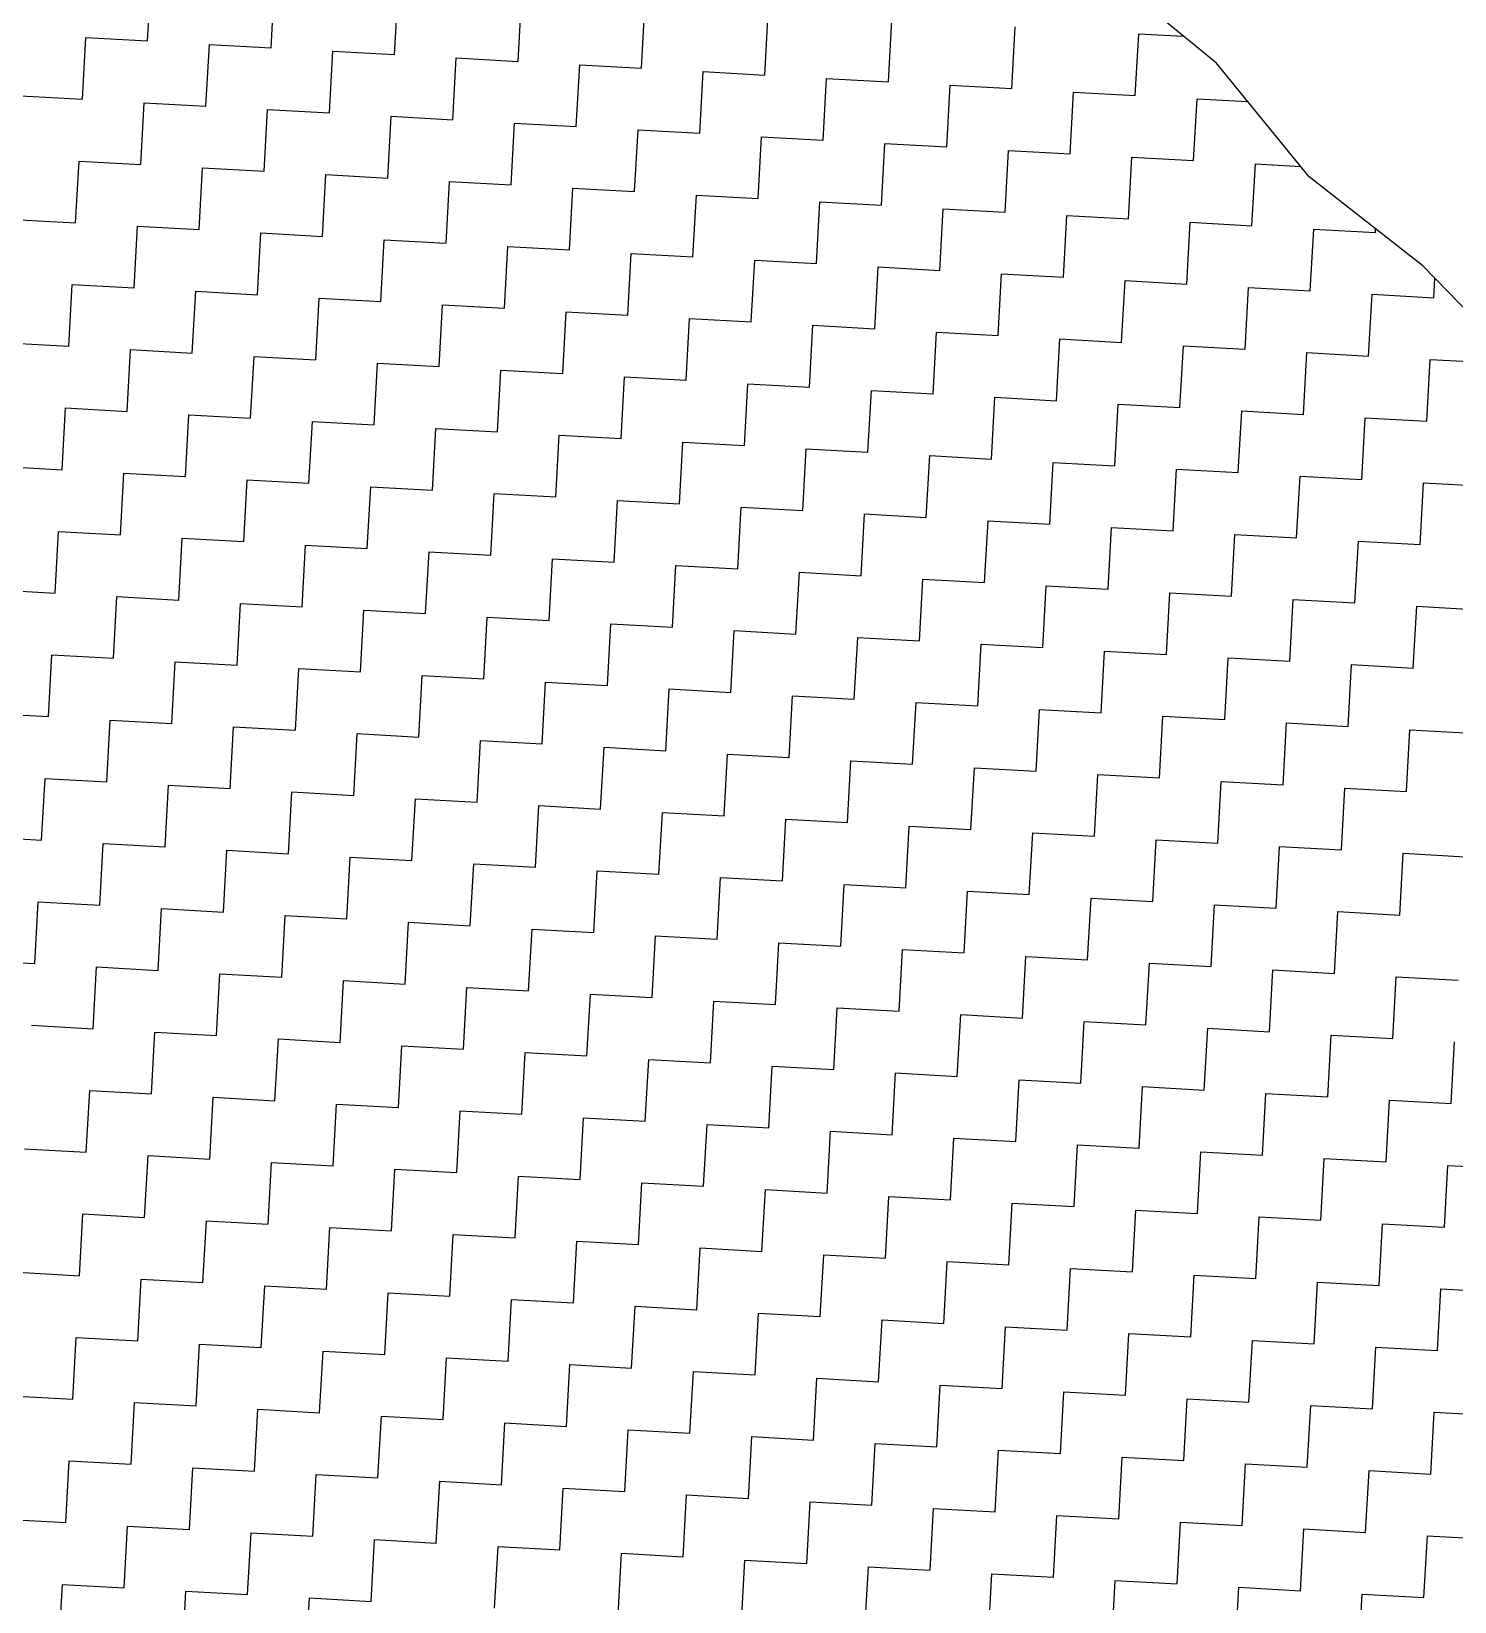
# Model space of a CAD drawing. Header units: metres. Extents: x 277693 to 281059, y 2038920 to 2043234.
# Drawn here: x 279644.3 to 279934.7, y 2041892.3 to 2042212.6 of the extents above; entities that cross this region are included whole.
import ezdxf

# ---------------------------------------------------------------- set-up
doc = ezdxf.new("R2010")
doc.units = ezdxf.units.M
doc.header["$MEASUREMENT"] = 0
doc.layers.add('POLY_HATCH', color=12, linetype='Continuous')

msp = doc.modelspace()

# ---------------------------------------------------------------- linework, layer by layer
at = {"layer": 'POLY_HATCH', "linetype": 'Continuous'}
for p, q in [((279668.02, 2042210.66), (279668.72, 2042223.25)), ((279693.21, 2042209.27), (279693.91, 2042221.86)), ((279718.41, 2042207.88), (279719.1, 2042220.47)), ((279743.6, 2042206.49), (279744.29, 2042219.09)), ((279768.79, 2042205.1), (279769.48, 2042217.7)), ((279793.98, 2042203.71), (279794.67, 2042216.31)), ((279819.17, 2042202.32), (279819.86, 2042214.92)), ((279844.36, 2042200.93), (279845.05, 2042213.53)), ((279654.73, 2042198.76), (279655.43, 2042211.35)), ((279655.43, 2042211.35), (279668.02, 2042210.66)), ((279679.92, 2042197.37), (279680.62, 2042209.96)), ((279680.62, 2042209.96), (279693.21, 2042209.27)), ((279869.55, 2042199.54), (279870.24, 2042212.14)), ((279870.24, 2042212.14), (279879.42, 2042211.63)), ((279705.12, 2042195.98), (279705.81, 2042208.57)), ((279705.81, 2042208.57), (279718.41, 2042207.88)), ((279730.31, 2042194.59), (279731, 2042207.18)), ((279731, 2042207.18), (279743.6, 2042206.49)), ((279755.5, 2042193.2), (279756.19, 2042205.8)), ((279756.19, 2042205.8), (279768.79, 2042205.1)), ((279780.69, 2042191.81), (279781.38, 2042204.41)), ((279781.38, 2042204.41), (279793.98, 2042203.71)), ((279805.88, 2042190.42), (279806.57, 2042203.02)), ((279806.57, 2042203.02), (279819.17, 2042202.32)), ((279831.07, 2042189.03), (279831.76, 2042201.63)), ((279831.76, 2042201.63), (279844.36, 2042200.93)), ((279856.26, 2042187.64), (279856.95, 2042200.24)), ((279856.95, 2042200.24), (279869.55, 2042199.54)), ((279642.14, 2042199.45), (279654.73, 2042198.76)), ((279666.63, 2042185.47), (279667.33, 2042198.06)), ((279667.33, 2042198.06), (279679.92, 2042197.37)), ((279691.83, 2042184.08), (279692.52, 2042196.67)), ((279692.52, 2042196.67), (279705.12, 2042195.98)), ((279881.45, 2042186.25), (279882.15, 2042198.85)), ((279882.15, 2042198.85), (279892.54, 2042198.28)), ((279717.02, 2042182.69), (279717.71, 2042195.28)), ((279717.71, 2042195.28), (279730.31, 2042194.59)), ((279742.21, 2042181.3), (279742.9, 2042193.89)), ((279742.9, 2042193.89), (279755.5, 2042193.2)), ((279767.4, 2042179.91), (279768.09, 2042192.51)), ((279768.09, 2042192.51), (279780.69, 2042191.81)), ((279792.59, 2042178.52), (279793.28, 2042191.12)), ((279793.28, 2042191.12), (279805.88, 2042190.42)), ((279817.78, 2042177.13), (279818.47, 2042189.73)), ((279818.47, 2042189.73), (279831.07, 2042189.03)), ((279842.97, 2042175.74), (279843.66, 2042188.34)), ((279843.66, 2042188.34), (279856.26, 2042187.64)), ((279868.16, 2042174.35), (279868.86, 2042186.95)), ((279868.86, 2042186.95), (279881.45, 2042186.25)), ((279653.34, 2042173.57), (279654.04, 2042186.16)), ((279654.04, 2042186.16), (279666.63, 2042185.47)), ((279678.54, 2042172.18), (279679.23, 2042184.77)), ((279679.23, 2042184.77), (279691.83, 2042184.08)), ((279893.35, 2042172.96), (279894.05, 2042185.56)), ((279894.05, 2042185.56), (279903.35, 2042185.05)), ((279703.73, 2042170.79), (279704.42, 2042183.38)), ((279704.42, 2042183.38), (279717.02, 2042182.69)), ((279728.92, 2042169.4), (279729.61, 2042181.99)), ((279729.61, 2042181.99), (279742.21, 2042181.3)), ((279754.11, 2042168.01), (279754.8, 2042180.6)), ((279754.8, 2042180.6), (279767.4, 2042179.91)), ((279779.3, 2042166.62), (279779.99, 2042179.22)), ((279779.99, 2042179.22), (279792.59, 2042178.52)), ((279804.49, 2042165.23), (279805.18, 2042177.83)), ((279805.18, 2042177.83), (279817.78, 2042177.13)), ((279640.75, 2042174.26), (279653.34, 2042173.57)), ((279829.68, 2042163.84), (279830.37, 2042176.44)), ((279830.37, 2042176.44), (279842.97, 2042175.74)), ((279854.87, 2042162.45), (279855.57, 2042175.05)), ((279855.57, 2042175.05), (279868.16, 2042174.35)), ((279665.25, 2042160.28), (279665.94, 2042172.87)), ((279665.94, 2042172.87), (279678.54, 2042172.18)), ((279690.44, 2042158.89), (279691.13, 2042171.48)), ((279691.13, 2042171.48), (279703.73, 2042170.79)), ((279880.06, 2042161.06), (279880.76, 2042173.66)), ((279880.76, 2042173.66), (279893.35, 2042172.96)), ((279905.25, 2042159.67), (279905.95, 2042172.27)), ((279905.95, 2042172.27), (279918.54, 2042171.57)), ((279918.54, 2042171.57), (279918.58, 2042172.34)), ((279715.63, 2042157.5), (279716.32, 2042170.09)), ((279716.32, 2042170.09), (279728.92, 2042169.4)), ((279740.82, 2042156.11), (279741.51, 2042168.7)), ((279741.51, 2042168.7), (279754.11, 2042168.01)), ((279766.01, 2042154.72), (279766.7, 2042167.31)), ((279766.7, 2042167.31), (279779.3, 2042166.62)), ((279791.2, 2042153.33), (279791.89, 2042165.93)), ((279791.89, 2042165.93), (279804.49, 2042165.23)), ((279816.39, 2042151.94), (279817.08, 2042164.54)), ((279817.08, 2042164.54), (279829.68, 2042163.84)), ((279841.58, 2042150.55), (279842.28, 2042163.15)), ((279842.28, 2042163.15), (279854.87, 2042162.45)), ((279866.77, 2042149.16), (279867.47, 2042161.76)), ((279867.47, 2042161.76), (279880.06, 2042161.06)), ((279930.44, 2042158.28), (279930.66, 2042162.26)), ((279651.96, 2042148.38), (279652.65, 2042160.97)), ((279652.65, 2042160.97), (279665.25, 2042160.28)), ((279677.15, 2042146.99), (279677.84, 2042159.58)), ((279677.84, 2042159.58), (279690.44, 2042158.89)), ((279702.34, 2042145.6), (279703.03, 2042158.19)), ((279703.03, 2042158.19), (279715.63, 2042157.5)), ((279891.96, 2042147.77), (279892.66, 2042160.37)), ((279892.66, 2042160.37), (279905.25, 2042159.67)), ((279917.15, 2042146.38), (279917.85, 2042158.98)), ((279917.85, 2042158.98), (279930.44, 2042158.28)), ((279727.53, 2042144.21), (279728.22, 2042156.8)), ((279728.22, 2042156.8), (279740.82, 2042156.11)), ((279752.72, 2042142.82), (279753.41, 2042155.41)), ((279753.41, 2042155.41), (279766.01, 2042154.72)), ((279777.91, 2042141.43), (279778.6, 2042154.02)), ((279778.6, 2042154.02), (279791.2, 2042153.33)), ((279803.1, 2042140.04), (279803.79, 2042152.64)), ((279803.79, 2042152.64), (279816.39, 2042151.94)), ((279639.36, 2042149.07), (279651.96, 2042148.38)), ((279828.29, 2042138.65), (279828.99, 2042151.25)), ((279828.99, 2042151.25), (279841.58, 2042150.55)), ((279853.48, 2042137.26), (279854.18, 2042149.86)), ((279854.18, 2042149.86), (279866.77, 2042149.16)), ((279878.67, 2042135.87), (279879.37, 2042148.47)), ((279879.37, 2042148.47), (279891.96, 2042147.77)), ((279663.86, 2042135.09), (279664.55, 2042147.68)), ((279664.55, 2042147.68), (279677.15, 2042146.99)), ((279689.05, 2042133.7), (279689.74, 2042146.29)), ((279689.74, 2042146.29), (279702.34, 2042145.6)), ((279903.86, 2042134.48), (279904.56, 2042147.08)), ((279904.56, 2042147.08), (279917.15, 2042146.38)), ((279929.05, 2042133.09), (279929.75, 2042145.69)), ((279929.75, 2042145.69), (279942.34, 2042144.99)), ((279714.24, 2042132.31), (279714.93, 2042144.9)), ((279714.93, 2042144.9), (279727.53, 2042144.21)), ((279739.43, 2042130.92), (279740.12, 2042143.51)), ((279740.12, 2042143.51), (279752.72, 2042142.82)), ((279764.62, 2042129.53), (279765.31, 2042142.12)), ((279765.31, 2042142.12), (279777.91, 2042141.43)), ((279789.81, 2042128.14), (279790.5, 2042140.73)), ((279790.5, 2042140.73), (279803.1, 2042140.04)), ((279815, 2042126.75), (279815.7, 2042139.35)), ((279815.7, 2042139.35), (279828.29, 2042138.65)), ((279650.57, 2042123.19), (279651.26, 2042135.78)), ((279651.26, 2042135.78), (279663.86, 2042135.09)), ((279840.19, 2042125.36), (279840.89, 2042137.96)), ((279840.89, 2042137.96), (279853.48, 2042137.26)), ((279865.38, 2042123.97), (279866.08, 2042136.57)), ((279866.08, 2042136.57), (279878.67, 2042135.87)), ((279675.76, 2042121.8), (279676.45, 2042134.39)), ((279676.45, 2042134.39), (279689.05, 2042133.7)), ((279700.95, 2042120.41), (279701.64, 2042133)), ((279701.64, 2042133), (279714.24, 2042132.31)), ((279890.57, 2042122.58), (279891.27, 2042135.18)), ((279891.27, 2042135.18), (279903.86, 2042134.48)), ((279915.76, 2042121.19), (279916.46, 2042133.79)), ((279916.46, 2042133.79), (279929.05, 2042133.09)), ((279726.14, 2042119.02), (279726.83, 2042131.61)), ((279726.83, 2042131.61), (279739.43, 2042130.92)), ((279751.33, 2042117.63), (279752.02, 2042130.22)), ((279752.02, 2042130.22), (279764.62, 2042129.53)), ((279776.52, 2042116.24), (279777.21, 2042128.83)), ((279777.21, 2042128.83), (279789.81, 2042128.14)), ((279801.71, 2042114.85), (279802.41, 2042127.44)), ((279802.41, 2042127.44), (279815, 2042126.75)), ((279826.9, 2042113.46), (279827.6, 2042126.05)), ((279827.6, 2042126.05), (279840.19, 2042125.36)), ((279637.97, 2042123.88), (279650.57, 2042123.19)), ((279852.09, 2042112.07), (279852.79, 2042124.67)), ((279852.79, 2042124.67), (279865.38, 2042123.97)), ((279877.28, 2042110.68), (279877.98, 2042123.28)), ((279877.98, 2042123.28), (279890.57, 2042122.58)), ((279662.47, 2042109.9), (279663.16, 2042122.49)), ((279663.16, 2042122.49), (279675.76, 2042121.8)), ((279687.66, 2042108.51), (279688.35, 2042121.1)), ((279688.35, 2042121.1), (279700.95, 2042120.41)), ((279712.85, 2042107.12), (279713.54, 2042119.71)), ((279713.54, 2042119.71), (279726.14, 2042119.02)), ((279902.47, 2042109.29), (279903.17, 2042121.89)), ((279903.17, 2042121.89), (279915.76, 2042121.19)), ((279927.66, 2042107.9), (279928.36, 2042120.5)), ((279928.36, 2042120.5), (279940.95, 2042119.8)), ((279738.04, 2042105.73), (279738.73, 2042118.32)), ((279738.73, 2042118.32), (279751.33, 2042117.63)), ((279763.23, 2042104.34), (279763.92, 2042116.93)), ((279763.92, 2042116.93), (279776.52, 2042116.24)), ((279788.42, 2042102.95), (279789.12, 2042115.54)), ((279789.12, 2042115.54), (279801.71, 2042114.85)), ((279813.61, 2042101.56), (279814.31, 2042114.15)), ((279814.31, 2042114.15), (279826.9, 2042113.46)), ((279649.18, 2042097.99), (279649.87, 2042110.59)), ((279649.87, 2042110.59), (279662.47, 2042109.9)), ((279838.8, 2042100.17), (279839.5, 2042112.76)), ((279839.5, 2042112.76), (279852.09, 2042112.07)), ((279863.99, 2042098.78), (279864.69, 2042111.38)), ((279864.69, 2042111.38), (279877.28, 2042110.68)), ((279674.37, 2042096.6), (279675.06, 2042109.2)), ((279675.06, 2042109.2), (279687.66, 2042108.51)), ((279699.56, 2042095.22), (279700.25, 2042107.81)), ((279700.25, 2042107.81), (279712.85, 2042107.12)), ((279889.18, 2042097.39), (279889.88, 2042109.99)), ((279889.88, 2042109.99), (279902.47, 2042109.29)), ((279914.37, 2042096), (279915.07, 2042108.6)), ((279915.07, 2042108.6), (279927.66, 2042107.9)), ((279724.75, 2042093.83), (279725.44, 2042106.42)), ((279725.44, 2042106.42), (279738.04, 2042105.73)), ((279749.94, 2042092.44), (279750.63, 2042105.03)), ((279750.63, 2042105.03), (279763.23, 2042104.34)), ((279775.13, 2042091.05), (279775.83, 2042103.64)), ((279775.83, 2042103.64), (279788.42, 2042102.95)), ((279800.32, 2042089.66), (279801.02, 2042102.25)), ((279801.02, 2042102.25), (279813.61, 2042101.56)), ((279825.51, 2042088.27), (279826.21, 2042100.86)), ((279826.21, 2042100.86), (279838.8, 2042100.17)), ((279636.58, 2042098.69), (279649.18, 2042097.99)), ((279661.08, 2042084.7), (279661.77, 2042097.3)), ((279661.77, 2042097.3), (279674.37, 2042096.6)), ((279850.7, 2042086.88), (279851.4, 2042099.47)), ((279851.4, 2042099.47), (279863.99, 2042098.78)), ((279875.89, 2042085.49), (279876.59, 2042098.09)), ((279876.59, 2042098.09), (279889.18, 2042097.39)), ((279686.27, 2042083.31), (279686.96, 2042095.91)), ((279686.96, 2042095.91), (279699.56, 2042095.22)), ((279711.46, 2042081.93), (279712.15, 2042094.52)), ((279712.15, 2042094.52), (279724.75, 2042093.83)), ((279901.08, 2042084.1), (279901.78, 2042096.7)), ((279901.78, 2042096.7), (279914.37, 2042096)), ((279926.28, 2042082.71), (279926.97, 2042095.31)), ((279926.97, 2042095.31), (279939.57, 2042094.61)), ((279736.65, 2042080.54), (279737.34, 2042093.13)), ((279737.34, 2042093.13), (279749.94, 2042092.44)), ((279761.84, 2042079.15), (279762.54, 2042091.74)), ((279762.54, 2042091.74), (279775.13, 2042091.05)), ((279787.03, 2042077.76), (279787.73, 2042090.35)), ((279787.73, 2042090.35), (279800.32, 2042089.66)), ((279812.22, 2042076.37), (279812.92, 2042088.96)), ((279812.92, 2042088.96), (279825.51, 2042088.27)), ((279647.79, 2042072.8), (279648.48, 2042085.4)), ((279648.48, 2042085.4), (279661.08, 2042084.7)), ((279837.41, 2042074.98), (279838.11, 2042087.57)), ((279838.11, 2042087.57), (279850.7, 2042086.88)), ((279862.6, 2042073.59), (279863.3, 2042086.18)), ((279863.3, 2042086.18), (279875.89, 2042085.49)), ((279887.79, 2042072.2), (279888.49, 2042084.8)), ((279888.49, 2042084.8), (279901.08, 2042084.1)), ((279672.98, 2042071.41), (279673.67, 2042084.01)), ((279673.67, 2042084.01), (279686.27, 2042083.31)), ((279698.17, 2042070.02), (279698.86, 2042082.62)), ((279698.86, 2042082.62), (279711.46, 2042081.93)), ((279723.36, 2042068.64), (279724.05, 2042081.23)), ((279724.05, 2042081.23), (279736.65, 2042080.54)), ((279912.99, 2042070.81), (279913.68, 2042083.41)), ((279913.68, 2042083.41), (279926.28, 2042082.71)), ((279748.55, 2042067.25), (279749.24, 2042079.84)), ((279749.24, 2042079.84), (279761.84, 2042079.15)), ((279773.74, 2042065.86), (279774.44, 2042078.45)), ((279774.44, 2042078.45), (279787.03, 2042077.76)), ((279798.93, 2042064.47), (279799.63, 2042077.06)), ((279799.63, 2042077.06), (279812.22, 2042076.37)), ((279824.12, 2042063.08), (279824.82, 2042075.67)), ((279824.82, 2042075.67), (279837.41, 2042074.98)), ((279635.19, 2042073.5), (279647.79, 2042072.8)), ((279659.69, 2042059.51), (279660.38, 2042072.11)), ((279660.38, 2042072.11), (279672.98, 2042071.41)), ((279849.31, 2042061.69), (279850.01, 2042074.28)), ((279850.01, 2042074.28), (279862.6, 2042073.59)), ((279874.5, 2042060.3), (279875.2, 2042072.89)), ((279875.2, 2042072.89), (279887.79, 2042072.2)), ((279684.88, 2042058.12), (279685.57, 2042070.72)), ((279685.57, 2042070.72), (279698.17, 2042070.02)), ((279710.07, 2042056.73), (279710.76, 2042069.33)), ((279710.76, 2042069.33), (279723.36, 2042068.64)), ((279899.69, 2042058.91), (279900.39, 2042071.51)), ((279900.39, 2042071.51), (279912.99, 2042070.81)), ((279924.89, 2042057.52), (279925.58, 2042070.12)), ((279925.58, 2042070.12), (279938.18, 2042069.42)), ((279735.26, 2042055.35), (279735.95, 2042067.94)), ((279735.95, 2042067.94), (279748.55, 2042067.25)), ((279760.45, 2042053.96), (279761.15, 2042066.55)), ((279761.15, 2042066.55), (279773.74, 2042065.86)), ((279785.64, 2042052.57), (279786.34, 2042065.16)), ((279786.34, 2042065.16), (279798.93, 2042064.47)), ((279810.83, 2042051.18), (279811.53, 2042063.77)), ((279811.53, 2042063.77), (279824.12, 2042063.08)), ((279836.02, 2042049.79), (279836.72, 2042062.38)), ((279836.72, 2042062.38), (279849.31, 2042061.69)), ((279646.4, 2042047.61), (279647.09, 2042060.21)), ((279647.09, 2042060.21), (279659.69, 2042059.51)), ((279671.59, 2042046.22), (279672.28, 2042058.82)), ((279672.28, 2042058.82), (279684.88, 2042058.12)), ((279861.21, 2042048.4), (279861.91, 2042060.99)), ((279861.91, 2042060.99), (279874.5, 2042060.3)), ((279886.4, 2042047.01), (279887.1, 2042059.6)), ((279887.1, 2042059.6), (279899.69, 2042058.91)), ((279696.78, 2042044.83), (279697.47, 2042057.43)), ((279697.47, 2042057.43), (279710.07, 2042056.73)), ((279721.97, 2042043.44), (279722.66, 2042056.04)), ((279722.66, 2042056.04), (279735.26, 2042055.35)), ((279911.6, 2042045.62), (279912.29, 2042058.22)), ((279912.29, 2042058.22), (279924.89, 2042057.52)), ((279747.16, 2042042.06), (279747.86, 2042054.65)), ((279747.86, 2042054.65), (279760.45, 2042053.96)), ((279772.35, 2042040.67), (279773.05, 2042053.26)), ((279773.05, 2042053.26), (279785.64, 2042052.57)), ((279797.54, 2042039.28), (279798.24, 2042051.87)), ((279798.24, 2042051.87), (279810.83, 2042051.18)), ((279822.73, 2042037.89), (279823.43, 2042050.48)), ((279823.43, 2042050.48), (279836.02, 2042049.79)), ((279633.8, 2042048.31), (279646.4, 2042047.61)), ((279658.3, 2042034.32), (279658.99, 2042046.92)), ((279658.99, 2042046.92), (279671.59, 2042046.22)), ((279847.92, 2042036.5), (279848.62, 2042049.09)), ((279848.62, 2042049.09), (279861.21, 2042048.4)), ((279873.11, 2042035.11), (279873.81, 2042047.7)), ((279873.81, 2042047.7), (279886.4, 2042047.01)), ((279898.31, 2042033.72), (279899, 2042046.31)), ((279899, 2042046.31), (279911.6, 2042045.62)), ((279683.49, 2042032.93), (279684.18, 2042045.53)), ((279684.18, 2042045.53), (279696.78, 2042044.83)), ((279708.68, 2042031.54), (279709.37, 2042044.14)), ((279709.37, 2042044.14), (279721.97, 2042043.44)), ((279733.87, 2042030.15), (279734.57, 2042042.75)), ((279734.57, 2042042.75), (279747.16, 2042042.06)), ((279923.5, 2042032.33), (279924.19, 2042044.93)), ((279924.19, 2042044.93), (279936.79, 2042044.23)), ((279759.06, 2042028.77), (279759.76, 2042041.36)), ((279759.76, 2042041.36), (279772.35, 2042040.67)), ((279784.25, 2042027.38), (279784.95, 2042039.97)), ((279784.95, 2042039.97), (279797.54, 2042039.28)), ((279809.44, 2042025.99), (279810.14, 2042038.58)), ((279810.14, 2042038.58), (279822.73, 2042037.89)), ((279834.63, 2042024.6), (279835.33, 2042037.19)), ((279835.33, 2042037.19), (279847.92, 2042036.5)), ((279645.01, 2042022.42), (279645.7, 2042035.02)), ((279645.7, 2042035.02), (279658.3, 2042034.32)), ((279670.2, 2042021.03), (279670.89, 2042033.63)), ((279670.89, 2042033.63), (279683.49, 2042032.93)), ((279859.82, 2042023.21), (279860.52, 2042035.8)), ((279860.52, 2042035.8), (279873.11, 2042035.11)), ((279885.02, 2042021.82), (279885.71, 2042034.41)), ((279885.71, 2042034.41), (279898.31, 2042033.72)), ((279695.39, 2042019.64), (279696.08, 2042032.24)), ((279696.08, 2042032.24), (279708.68, 2042031.54)), ((279720.58, 2042018.25), (279721.28, 2042030.85)), ((279721.28, 2042030.85), (279733.87, 2042030.15)), ((279910.21, 2042020.43), (279910.9, 2042033.02)), ((279910.9, 2042033.02), (279923.5, 2042032.33)), ((279745.77, 2042016.86), (279746.47, 2042029.46)), ((279746.47, 2042029.46), (279759.06, 2042028.77)), ((279770.96, 2042015.48), (279771.66, 2042028.07)), ((279771.66, 2042028.07), (279784.25, 2042027.38)), ((279796.15, 2042014.09), (279796.85, 2042026.68)), ((279796.85, 2042026.68), (279809.44, 2042025.99)), ((279821.34, 2042012.7), (279822.04, 2042025.29)), ((279822.04, 2042025.29), (279834.63, 2042024.6)), ((279846.53, 2042011.31), (279847.23, 2042023.9)), ((279847.23, 2042023.9), (279859.82, 2042023.21)), ((279632.41, 2042023.12), (279645.01, 2042022.42)), ((279656.91, 2042009.13), (279657.6, 2042021.73)), ((279657.6, 2042021.73), (279670.2, 2042021.03)), ((279682.1, 2042007.74), (279682.79, 2042020.34)), ((279682.79, 2042020.34), (279695.39, 2042019.64)), ((279871.73, 2042009.92), (279872.42, 2042022.51)), ((279872.42, 2042022.51), (279885.02, 2042021.82)), ((279896.92, 2042008.53), (279897.61, 2042021.12)), ((279897.61, 2042021.12), (279910.21, 2042020.43)), ((279707.29, 2042006.35), (279707.99, 2042018.95)), ((279707.99, 2042018.95), (279720.58, 2042018.25)), ((279732.48, 2042004.96), (279733.18, 2042017.56)), ((279733.18, 2042017.56), (279745.77, 2042016.86)), ((279922.11, 2042007.14), (279922.8, 2042019.73)), ((279922.8, 2042019.73), (279935.4, 2042019.04)), ((279757.67, 2042003.57), (279758.37, 2042016.17)), ((279758.37, 2042016.17), (279770.96, 2042015.48)), ((279782.86, 2042002.19), (279783.56, 2042014.78)), ((279783.56, 2042014.78), (279796.15, 2042014.09)), ((279808.05, 2042000.8), (279808.75, 2042013.39)), ((279808.75, 2042013.39), (279821.34, 2042012.7)), ((279833.24, 2041999.41), (279833.94, 2042012)), ((279833.94, 2042012), (279846.53, 2042011.31)), ((279644.31, 2042009.83), (279656.91, 2042009.13)), ((279668.81, 2041995.84), (279669.5, 2042008.44)), ((279669.5, 2042008.44), (279682.1, 2042007.74)), ((279858.44, 2041998.02), (279859.13, 2042010.61)), ((279859.13, 2042010.61), (279871.73, 2042009.92)), ((279883.63, 2041996.63), (279884.32, 2042009.22)), ((279884.32, 2042009.22), (279896.92, 2042008.53)), ((279908.82, 2041995.24), (279909.51, 2042007.83)), ((279909.51, 2042007.83), (279922.11, 2042007.14)), ((279694, 2041994.45), (279694.7, 2042007.05)), ((279694.7, 2042007.05), (279707.29, 2042006.35)), ((279719.19, 2041993.06), (279719.89, 2042005.66)), ((279719.89, 2042005.66), (279732.48, 2042004.96)), ((279934.01, 2041993.85), (279934.7, 2042006.44)), ((279744.38, 2041991.67), (279745.08, 2042004.27)), ((279745.08, 2042004.27), (279757.67, 2042003.57)), ((279769.57, 2041990.28), (279770.27, 2042002.88)), ((279770.27, 2042002.88), (279782.86, 2042002.19)), ((279794.76, 2041988.9), (279795.46, 2042001.49)), ((279795.46, 2042001.49), (279808.05, 2042000.8)), ((279819.95, 2041987.51), (279820.65, 2042000.1)), ((279820.65, 2042000.1), (279833.24, 2041999.41)), ((279845.15, 2041986.12), (279845.84, 2041998.71)), ((279845.84, 2041998.71), (279858.44, 2041998.02)), ((279655.52, 2041983.94), (279656.21, 2041996.54)), ((279656.21, 2041996.54), (279668.81, 2041995.84)), ((279680.71, 2041982.55), (279681.41, 2041995.15)), ((279681.41, 2041995.15), (279694, 2041994.45)), ((279870.34, 2041984.73), (279871.03, 2041997.32)), ((279871.03, 2041997.32), (279883.63, 2041996.63)), ((279895.53, 2041983.34), (279896.22, 2041995.93)), ((279896.22, 2041995.93), (279908.82, 2041995.24)), ((279705.9, 2041981.16), (279706.6, 2041993.76)), ((279706.6, 2041993.76), (279719.19, 2041993.06)), ((279731.09, 2041979.77), (279731.79, 2041992.37)), ((279731.79, 2041992.37), (279744.38, 2041991.67)), ((279920.72, 2041981.95), (279921.41, 2041994.54)), ((279921.41, 2041994.54), (279934.01, 2041993.85)), ((279756.28, 2041978.38), (279756.98, 2041990.98)), ((279756.98, 2041990.98), (279769.57, 2041990.28)), ((279781.47, 2041976.99), (279782.17, 2041989.59)), ((279782.17, 2041989.59), (279794.76, 2041988.9)), ((279806.66, 2041975.6), (279807.36, 2041988.2)), ((279807.36, 2041988.2), (279819.95, 2041987.51)), ((279831.86, 2041974.22), (279832.55, 2041986.81)), ((279832.55, 2041986.81), (279845.15, 2041986.12)), ((279857.05, 2041972.83), (279857.74, 2041985.42)), ((279857.74, 2041985.42), (279870.34, 2041984.73)), ((279642.92, 2041984.64), (279655.52, 2041983.94)), ((279667.42, 2041970.65), (279668.12, 2041983.25)), ((279668.12, 2041983.25), (279680.71, 2041982.55)), ((279882.24, 2041971.44), (279882.93, 2041984.03)), ((279882.93, 2041984.03), (279895.53, 2041983.34)), ((279907.43, 2041970.05), (279908.12, 2041982.64)), ((279908.12, 2041982.64), (279920.72, 2041981.95)), ((279692.61, 2041969.26), (279693.31, 2041981.86)), ((279693.31, 2041981.86), (279705.9, 2041981.16)), ((279717.8, 2041967.87), (279718.5, 2041980.47)), ((279718.5, 2041980.47), (279731.09, 2041979.77)), ((279742.99, 2041966.48), (279743.69, 2041979.08)), ((279743.69, 2041979.08), (279756.28, 2041978.38)), ((279932.62, 2041968.66), (279933.31, 2041981.25)), ((279933.31, 2041981.25), (279945.91, 2041980.56)), ((279768.18, 2041965.09), (279768.88, 2041977.69)), ((279768.88, 2041977.69), (279781.47, 2041976.99)), ((279793.37, 2041963.7), (279794.07, 2041976.3)), ((279794.07, 2041976.3), (279806.66, 2041975.6)), ((279818.57, 2041962.31), (279819.26, 2041974.91)), ((279819.26, 2041974.91), (279831.86, 2041974.22)), ((279843.76, 2041960.93), (279844.45, 2041973.52)), ((279844.45, 2041973.52), (279857.05, 2041972.83)), ((279654.13, 2041958.75), (279654.83, 2041971.35)), ((279654.83, 2041971.35), (279667.42, 2041970.65)), ((279679.32, 2041957.36), (279680.02, 2041969.96)), ((279680.02, 2041969.96), (279692.61, 2041969.26)), ((279868.95, 2041959.54), (279869.64, 2041972.13)), ((279869.64, 2041972.13), (279882.24, 2041971.44)), ((279894.14, 2041958.15), (279894.83, 2041970.74)), ((279894.83, 2041970.74), (279907.43, 2041970.05)), ((279919.33, 2041956.76), (279920.02, 2041969.35)), ((279920.02, 2041969.35), (279932.62, 2041968.66)), ((279704.51, 2041955.97), (279705.21, 2041968.57)), ((279705.21, 2041968.57), (279717.8, 2041967.87)), ((279729.7, 2041954.58), (279730.4, 2041967.18)), ((279730.4, 2041967.18), (279742.99, 2041966.48)), ((279754.89, 2041953.19), (279755.59, 2041965.79)), ((279755.59, 2041965.79), (279768.18, 2041965.09)), ((279780.08, 2041951.8), (279780.78, 2041964.4)), ((279780.78, 2041964.4), (279793.37, 2041963.7)), ((279805.28, 2041950.41), (279805.97, 2041963.01)), ((279805.97, 2041963.01), (279818.57, 2041962.31)), ((279641.54, 2041959.45), (279654.13, 2041958.75)), ((279830.47, 2041949.02), (279831.16, 2041961.62)), ((279831.16, 2041961.62), (279843.76, 2041960.93)), ((279855.66, 2041947.64), (279856.35, 2041960.23)), ((279856.35, 2041960.23), (279868.95, 2041959.54)), ((279666.03, 2041945.46), (279666.73, 2041958.06)), ((279666.73, 2041958.06), (279679.32, 2041957.36)), ((279691.22, 2041944.07), (279691.92, 2041956.67)), ((279691.92, 2041956.67), (279704.51, 2041955.97)), ((279880.85, 2041946.25), (279881.54, 2041958.84)), ((279881.54, 2041958.84), (279894.14, 2041958.15)), ((279906.04, 2041944.86), (279906.73, 2041957.45)), ((279906.73, 2041957.45), (279919.33, 2041956.76)), ((279716.41, 2041942.68), (279717.11, 2041955.28)), ((279717.11, 2041955.28), (279729.7, 2041954.58)), ((279741.6, 2041941.29), (279742.3, 2041953.89)), ((279742.3, 2041953.89), (279754.89, 2041953.19)), ((279931.23, 2041943.47), (279931.92, 2041956.06)), ((279931.92, 2041956.06), (279944.52, 2041955.37)), ((279766.79, 2041939.9), (279767.49, 2041952.5)), ((279767.49, 2041952.5), (279780.08, 2041951.8)), ((279791.99, 2041938.51), (279792.68, 2041951.11)), ((279792.68, 2041951.11), (279805.28, 2041950.41)), ((279817.18, 2041937.12), (279817.87, 2041949.72)), ((279817.87, 2041949.72), (279830.47, 2041949.02)), ((279842.37, 2041935.73), (279843.06, 2041948.33)), ((279843.06, 2041948.33), (279855.66, 2041947.64)), ((279867.56, 2041934.35), (279868.25, 2041946.94)), ((279868.25, 2041946.94), (279880.85, 2041946.25)), ((279652.74, 2041933.56), (279653.44, 2041946.15)), ((279653.44, 2041946.15), (279666.03, 2041945.46)), ((279677.93, 2041932.17), (279678.63, 2041944.77)), ((279678.63, 2041944.77), (279691.22, 2041944.07)), ((279892.75, 2041932.96), (279893.44, 2041945.55)), ((279893.44, 2041945.55), (279906.04, 2041944.86)), ((279917.94, 2041931.57), (279918.63, 2041944.16)), ((279918.63, 2041944.16), (279931.23, 2041943.47)), ((279703.12, 2041930.78), (279703.82, 2041943.38)), ((279703.82, 2041943.38), (279716.41, 2041942.68)), ((279728.31, 2041929.39), (279729.01, 2041941.99)), ((279729.01, 2041941.99), (279741.6, 2041941.29)), ((279753.5, 2041928), (279754.2, 2041940.6)), ((279754.2, 2041940.6), (279766.79, 2041939.9)), ((279778.69, 2041926.61), (279779.39, 2041939.21)), ((279779.39, 2041939.21), (279791.99, 2041938.51)), ((279803.89, 2041925.22), (279804.58, 2041937.82)), ((279804.58, 2041937.82), (279817.18, 2041937.12)), ((279640.15, 2041934.25), (279652.74, 2041933.56)), ((279829.08, 2041923.83), (279829.77, 2041936.43)), ((279829.77, 2041936.43), (279842.37, 2041935.73)), ((279854.27, 2041922.44), (279854.96, 2041935.04)), ((279854.96, 2041935.04), (279867.56, 2041934.35)), ((279664.64, 2041920.27), (279665.34, 2041932.86)), ((279665.34, 2041932.86), (279677.93, 2041932.17)), ((279689.83, 2041918.88), (279690.53, 2041931.48)), ((279690.53, 2041931.48), (279703.12, 2041930.78)), ((279879.46, 2041921.06), (279880.15, 2041933.65)), ((279880.15, 2041933.65), (279892.75, 2041932.96)), ((279904.65, 2041919.67), (279905.34, 2041932.26)), ((279905.34, 2041932.26), (279917.94, 2041931.57)), ((279929.84, 2041918.28), (279930.53, 2041930.87)), ((279930.53, 2041930.87), (279943.13, 2041930.18)), ((279715.02, 2041917.49), (279715.72, 2041930.09)), ((279715.72, 2041930.09), (279728.31, 2041929.39)), ((279740.21, 2041916.1), (279740.91, 2041928.7)), ((279740.91, 2041928.7), (279753.5, 2041928)), ((279765.4, 2041914.71), (279766.1, 2041927.31)), ((279766.1, 2041927.31), (279778.69, 2041926.61)), ((279790.6, 2041913.32), (279791.29, 2041925.92)), ((279791.29, 2041925.92), (279803.89, 2041925.22)), ((279815.79, 2041911.93), (279816.48, 2041924.53)), ((279816.48, 2041924.53), (279829.08, 2041923.83)), ((279840.98, 2041910.54), (279841.67, 2041923.14)), ((279841.67, 2041923.14), (279854.27, 2041922.44)), ((279866.17, 2041909.15), (279866.86, 2041921.75)), ((279866.86, 2041921.75), (279879.46, 2041921.06)), ((279651.35, 2041908.37), (279652.05, 2041920.96)), ((279652.05, 2041920.96), (279664.64, 2041920.27)), ((279676.54, 2041906.98), (279677.24, 2041919.57)), ((279677.24, 2041919.57), (279689.83, 2041918.88)), ((279701.73, 2041905.59), (279702.43, 2041918.19)), ((279702.43, 2041918.19), (279715.02, 2041917.49)), ((279891.36, 2041907.77), (279892.05, 2041920.36)), ((279892.05, 2041920.36), (279904.65, 2041919.67)), ((279916.55, 2041906.38), (279917.24, 2041918.97)), ((279917.24, 2041918.97), (279929.84, 2041918.28)), ((279726.92, 2041904.2), (279727.62, 2041916.8)), ((279727.62, 2041916.8), (279740.21, 2041916.1)), ((279752.11, 2041902.81), (279752.81, 2041915.41)), ((279752.81, 2041915.41), (279765.4, 2041914.71)), ((279777.31, 2041901.42), (279778, 2041914.02)), ((279778, 2041914.02), (279790.6, 2041913.32)), ((279802.5, 2041900.03), (279803.19, 2041912.63)), ((279803.19, 2041912.63), (279815.79, 2041911.93)), ((279638.76, 2041909.06), (279651.35, 2041908.37)), ((279827.69, 2041898.64), (279828.38, 2041911.24)), ((279828.38, 2041911.24), (279840.98, 2041910.54)), ((279852.88, 2041897.25), (279853.57, 2041909.85)), ((279853.57, 2041909.85), (279866.17, 2041909.15)), ((279878.07, 2041895.86), (279878.76, 2041908.46)), ((279878.76, 2041908.46), (279891.36, 2041907.77)), ((279663.25, 2041895.08), (279663.95, 2041907.67)), ((279663.95, 2041907.67), (279676.54, 2041906.98)), ((279688.44, 2041893.69), (279689.14, 2041906.28)), ((279689.14, 2041906.28), (279701.73, 2041905.59)), ((279903.26, 2041894.48), (279903.95, 2041907.07)), ((279903.95, 2041907.07), (279916.55, 2041906.38)), ((279928.45, 2041893.09), (279929.14, 2041905.68)), ((279929.14, 2041905.68), (279941.74, 2041904.99)), ((279713.63, 2041892.3), (279714.33, 2041904.9)), ((279714.33, 2041904.9), (279726.92, 2041904.2)), ((279738.82, 2041890.91), (279739.52, 2041903.51)), ((279739.52, 2041903.51), (279752.11, 2041902.81)), ((279764.02, 2041889.52), (279764.71, 2041902.12)), ((279764.71, 2041902.12), (279777.31, 2041901.42)), ((279789.21, 2041888.13), (279789.9, 2041900.73)), ((279789.9, 2041900.73), (279802.5, 2041900.03)), ((279814.4, 2041886.74), (279815.09, 2041899.34)), ((279815.09, 2041899.34), (279827.69, 2041898.64)), ((279649.96, 2041883.18), (279650.66, 2041895.77)), ((279650.66, 2041895.77), (279663.25, 2041895.08)), ((279839.59, 2041885.35), (279840.28, 2041897.95)), ((279840.28, 2041897.95), (279852.88, 2041897.25)), ((279864.78, 2041883.96), (279865.47, 2041896.56)), ((279865.47, 2041896.56), (279878.07, 2041895.86)), ((279675.15, 2041881.79), (279675.85, 2041894.38)), ((279675.85, 2041894.38), (279688.44, 2041893.69)), ((279700.34, 2041880.4), (279701.04, 2041892.99)), ((279701.04, 2041892.99), (279713.63, 2041892.3)), ((279889.97, 2041882.57), (279890.66, 2041895.17)), ((279890.66, 2041895.17), (279903.26, 2041894.48)), ((279915.16, 2041881.19), (279915.85, 2041893.78)), ((279915.85, 2041893.78), (279928.45, 2041893.09))]:
    msp.add_line(p, q, dxfattribs=at)
at = {"layer": 'POLY_HATCH'}
for p, q in [((279886.15, 2042206.1), (279874.58, 2042215.6)), ((279905.05, 2042182.96), (279886.15, 2042206.1)), ((279928.23, 2042164.77), (279905.05, 2042182.96)), ((279938.14, 2042154.55), (279928.23, 2042164.77))]:
    msp.add_line(p, q, dxfattribs=at)

doc.saveas('drawing.dxf')
